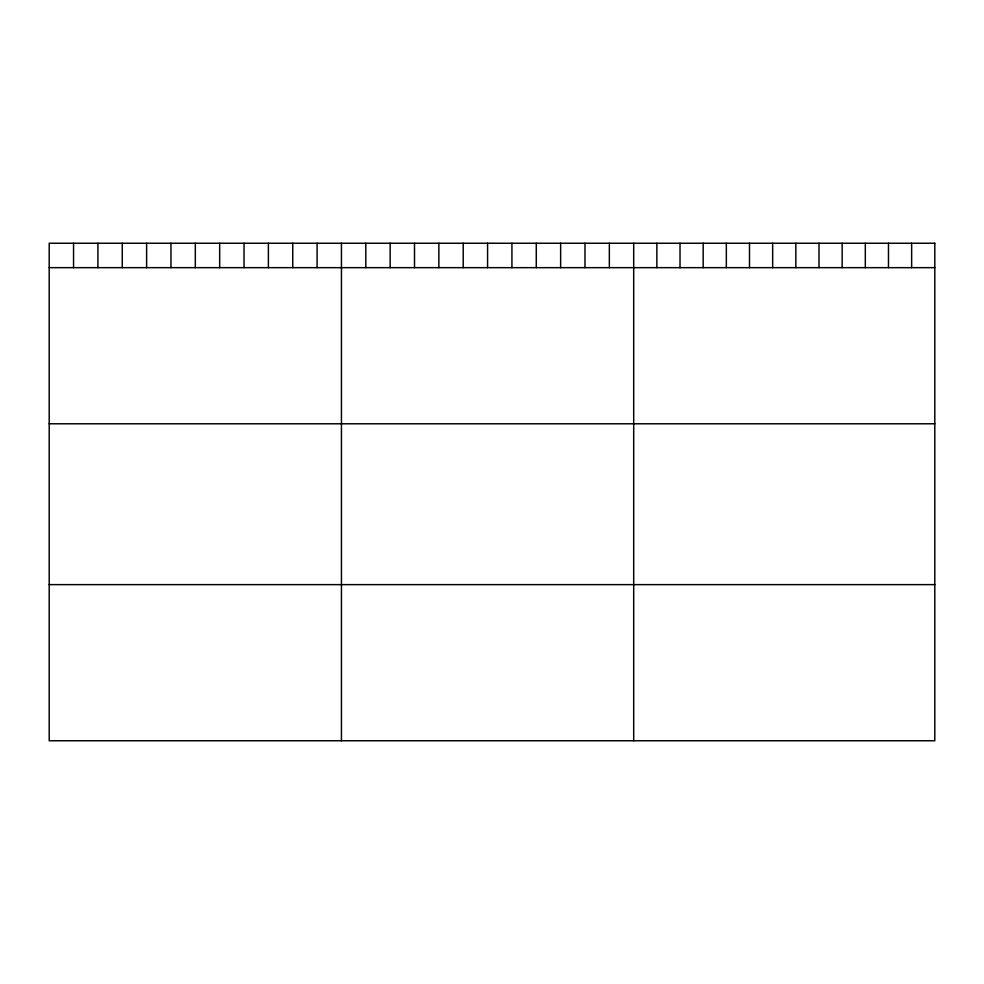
<?xml version="1.0" encoding="UTF-8"?>
<svg xmlns="http://www.w3.org/2000/svg" width="984" height="984" viewBox="0 0 984 984"><rect width="100%" height="100%" fill="white"/><g stroke="black" fill="none" stroke-linecap="round" stroke-linejoin="round"><path stroke-width="1.48" d="M49.2 267.66L934.8 267.66M49.2 423.784L934.8 423.784M49.2 584.631L934.8 584.631M911.639 243.245L911.639 267.66M888.478 243.245L888.478 267.66M865.317 243.245L865.317 267.66M842.156 243.245L842.156 267.66M818.995 243.245L818.995 267.66M795.835 243.245L795.835 267.66M772.661 243.245L772.661 267.66M749.5 243.245L749.5 267.66M726.34 243.245L726.34 267.66M703.179 243.245L703.179 267.66M680.018 243.245L680.018 267.66M656.857 243.245L656.857 267.66M633.696 243.245L633.696 740.755M609.342 243.245L609.342 267.66M584.988 243.245L584.988 267.66M560.634 243.245L560.634 267.66M536.28 243.245L536.28 267.66M511.926 243.245L511.926 267.66M487.572 243.245L487.572 267.66M463.218 243.245L463.218 267.66M438.864 243.245L438.864 267.66M414.51 243.245L414.51 267.66M390.156 243.245L390.156 267.66M365.802 243.245L365.802 267.66M341.448 243.245L341.448 740.755M317.094 243.245L317.094 267.66M292.74 243.245L292.74 267.66M268.386 243.245L268.386 267.66M244.032 243.245L244.032 267.66M219.678 243.245L219.678 267.66M195.324 243.245L195.324 267.66M170.97 243.245L170.97 267.66M146.616 243.245L146.616 267.66M122.262 243.245L122.262 267.66M97.908 243.245L97.908 267.66M73.554 243.245L73.554 267.66M934.8 243.245L49.2 243.245L49.2 740.755L934.8 740.755L934.8 243.245"/></g></svg>
